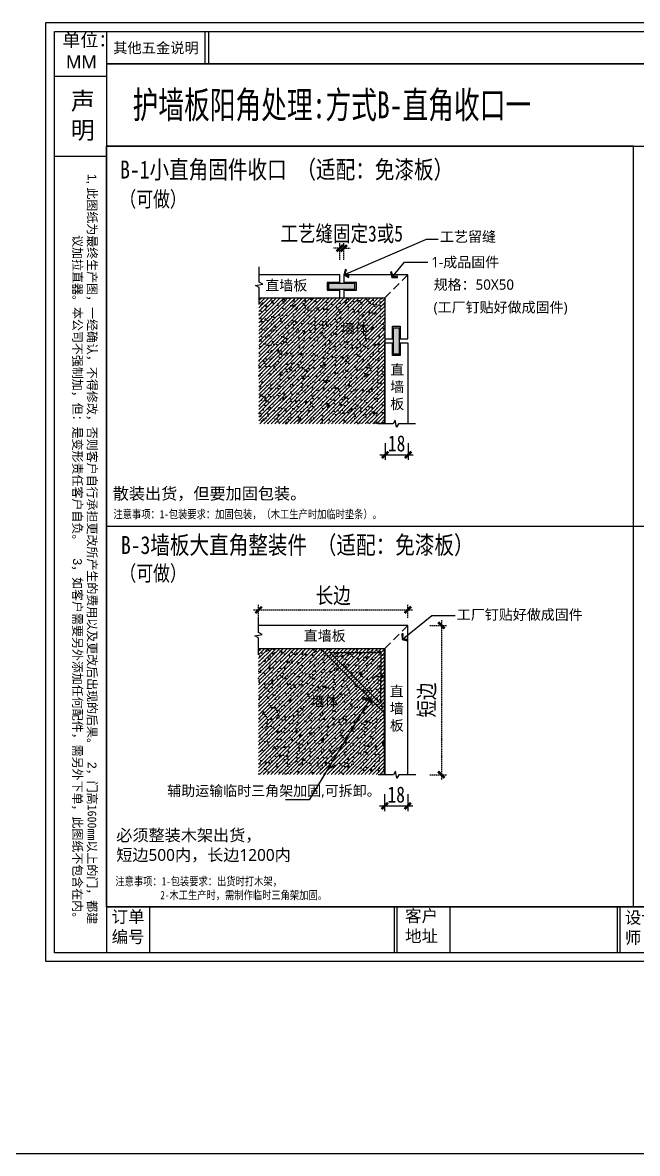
# Model space of a CAD drawing. Header units: millimetres. Extents: x 4862 to 20554, y 7569 to 11262.
# Drawn here: x 8552 to 9032, y 9651 to 10532 of the extents above; entities that cross this region are included whole.
import ezdxf

# ---------------------------------------------------------------- set-up
doc = ezdxf.new("R2010")
doc.units = ezdxf.units.MM
doc.linetypes.add('DASHEDX2', pattern=[1.5, 1, -0.5])
doc.linetypes.add('HIDDEN', pattern=[9.525, 6.35, -3.175])
doc.layers.add('.', color=7, linetype='Continuous')
doc.layers.add('0 @ 1', color=7, linetype='Continuous')
doc.styles.get("Standard").update_dxf_attribs({"font": 'arial.ttf'})
doc.styles.add('宋体', font='SimSun.ttf')
doc.styles.add('家具尺寸文字', font='SimSun.ttf', dxfattribs={"width": 0.8})
doc.styles.add('黑石雅黑', font='Microsoft YaHei.ttf')
doc.dimstyles.new('副本 固装比例5', dxfattribs={"dimscale": 5, "dimtxt": 2.5, "dimasz": 1, "dimexe": 0.8, "dimexo": 1.2, "dimgap": 0.5, "dimtad": 1, "dimdec": 0, "dimdsep": 46, "dimtxsty": '家具尺寸文字', "dimblk": 'ARCHTICK', "dimcen": 0, "dimdle": 0.8, "dimclrd": 8, "dimclre": 8, "dimclrt": 2, "dimadec": 1, "dimazin": 2, "dimtfac": 1, "dimtdec": 0, "dimtix": 1, "dimtmove": 2, "dimatfit": 2, "dimfxl": 0, "dimtolj": 1, "dimtzin": 0, "dimarcsym": 0})
doc.dimstyles.new('深化(A1)1：1', dxfattribs={"dimtxt": 3, "dimasz": 1, "dimexe": 1.5, "dimexo": 1, "dimgap": 1, "dimtad": 1, "dimdec": 0, "dimrnd": 5, "dimdsep": 46, "dimtxsty": '黑石雅黑', "dimblk": 'ARCHTICK', "dimcen": 1, "dimclrd": 44, "dimclre": 44, "dimclrt": 50, "dimadec": 0, "dimazin": 2, "dimtfac": 1, "dimtdec": 0, "dimtix": 1, "dimtmove": 2, "dimatfit": 3, "dimldrblk": 'hl_arrow2', "dimfxl": 0, "dimtolj": 1, "dimarcsym": 0})
pattern_1 = [(45, (-85207.6193, 79105.2613), (-2.24506403, 2.24506403), [])]

# ---------------------------------------------------------------- blocks, each defined once
blk = doc.blocks.new('A$Cee8460c4')
at = {"layer": '.'}
h = blk.add_hatch(dxfattribs=at)
h.set_pattern_fill('ANSI31', color=8)
h.set_pattern_definition(pattern_1)
h.paths.add_polyline_path([(0, 150), (150, 150), (150, 0), (0, 0)])
h = blk.add_hatch(dxfattribs=at)
h.set_pattern_fill('AR-CONC', color=8, scale=0.1)
h.set_pattern_definition([(50, (-85207.62, 79105.261), (18.2184669, -1.5939086), [1.905, -20.955]), (355, (-85207.62, 79105.261), (-3.524342, 19.1056845), [1.524, -16.7640584]), (100.451445, (-85206.101, 79105.128), (14.6941247, 17.5117752), [1.619001, -17.8090245]), (46.1842, (-85207.62, 79110.341), (27.107904, -4.204233), [2.8575, -31.4325]), (96.635558, (-85205.36, 79109.99), (23.7404134, 24.7426125), [2.428502, -26.713561]), (351.18415, (-85207.62, 79110.34), (23.7404134, 24.7426125), [2.285997, -25.145973]), (21, (-85205.08, 79109.071), (15.1614391, -10.2265198), [1.905, -20.955]), (326, (-85205.08, 79109.071), (6.1802028, 18.4187966), [1.524, -16.764]), (71.451445, (-85203.816, 79108.219), (21.341642, 8.192277), [1.619001, -17.8089938]), (37.5, (-85207.619, 79105.261), (0.30886033, 8.4555039), [0, -16.5608, 0, -17.018, 0, -16.8275]), (7.5, (-85207.619, 79105.261), (6.68196625, 10.0180575), [0, -9.7028, 0, -16.1798, 0, -6.4135]), (327.5, (-85213.2835, 79105.261), (13.5590595, -0.5728744), [0, -6.35, 0, -19.812, 0, -26.289]), (317.5, (-85215.823, 79105.261), (14.8129181, 2.5426491), [0, -8.255, 0, -13.1572, 0, -18.669])])
h.paths.add_polyline_path([(0, 150), (150, 150), (150, 0), (0, 0)])
h = blk.add_hatch(dxfattribs=at)
h.set_pattern_fill('ANSI31', color=8)
h.set_pattern_definition(pattern_1)
h.paths.add_polyline_path([(0, 150), (150, 150), (150, 0), (0, 0)])
h = blk.add_hatch(dxfattribs=at)
h.set_pattern_fill('AR-CONC', color=8, scale=0.1)
h.set_pattern_definition([(50, (-85207.62, 79105.261), (18.2184669, -1.5939086), [1.905, -20.955]), (355, (-85207.62, 79105.261), (-3.524342, 19.1056845), [1.524, -16.7640584]), (100.451445, (-85206.101, 79105.128), (14.6941247, 17.5117752), [1.619001, -17.8090245]), (46.1842, (-85207.62, 79110.341), (27.107904, -4.204233), [2.8575, -31.4325]), (96.635558, (-85205.36, 79109.99), (23.7404134, 24.7426125), [2.428502, -26.713561]), (351.18415, (-85207.62, 79110.34), (23.7404134, 24.7426125), [2.285997, -25.145973]), (21, (-85205.08, 79109.071), (15.1614391, -10.2265198), [1.905, -20.955]), (326, (-85205.08, 79109.071), (6.1802028, 18.4187966), [1.524, -16.764]), (71.451445, (-85203.816, 79108.219), (21.341642, 8.192277), [1.619001, -17.8089938]), (37.5, (-85207.619, 79105.261), (0.30886033, 8.4555039), [0, -16.5608, 0, -17.018, 0, -16.8275]), (7.5, (-85207.619, 79105.261), (6.68196625, 10.0180575), [0, -9.7028, 0, -16.1798, 0, -6.4135]), (327.5, (-85213.2835, 79105.261), (13.5590595, -0.5728744), [0, -6.35, 0, -19.812, 0, -26.289]), (317.5, (-85215.823, 79105.261), (14.8129181, 2.5426491), [0, -8.255, 0, -13.1572, 0, -18.669])])
h.paths.add_polyline_path([(0, 150), (150, 150), (150, 0), (0, 0)])
at = {"layer": '.', "color": 8}
for p, q in [((0, 150), (150, 150)), ((150, 150), (150, 0))]:
    blk.add_line(p, q, dxfattribs=at)
blk = doc.blocks.new('_ArchTick')
at = {"color": 0, "linetype": 'ByBlock', "const_width": 0.4}
blk.add_lwpolyline([(-0.5, -0.5), (0.5, 0.5)], dxfattribs=at)
blk = doc.blocks.new('hl_arrow2')
at = {"color": 2}
blk.add_line((-0.22, 0), (-1, 0), dxfattribs=at)
blk.add_lwpolyline([(-0.22, 0), (-0.86, -0.69), (-0.65, -0.86), (0, 0), (-0.65, 0.86), (-0.86, 0.69)], close=True, dxfattribs=at)
for points in [[(-0.86, 0.69), (-0.65, 0.86), (-0.22, 0), (0, 0)], [(-0.86, -0.69), (-0.65, -0.86), (-0.22, 0), (0, 0)]]:
    blk.add_solid(points, dxfattribs=at)
blk = doc.blocks.new('*D237')
at = {"color": 8, "lineweight": -2, "transparency": 16777216}
for p, q in [((8834.8, 10204.65), (8834.8, 10191.65)), ((8852.8, 10204.65), (8852.8, 10191.65)), ((8830.8, 10195.65), (8856.8, 10195.65))]:
    blk.add_line(p, q, dxfattribs=at)
at = {"layer": 'Defpoints', "color": 0, "transparency": 16777216}
for p in [(8834.8, 10219.95), (8852.8, 10219.95), (8852.8, 10195.65)]:
    blk.add_point(p, dxfattribs=at)
at = {"color": 8, "lineweight": -2, "transparency": 16777216, "xscale": 5, "yscale": 5, "zscale": 5, "rotation": 180}
blk.add_blockref('_ArchTick', (8834.8, 10195.65), dxfattribs=at)
at = {"color": 8, "lineweight": -2, "transparency": 16777216, "xscale": 5, "yscale": 5, "zscale": 5}
blk.add_blockref('_ArchTick', (8852.8, 10195.65), dxfattribs=at)
at = {"color": 2, "transparency": 16777216, "insert": (8843.8, 10204.4), "char_height": 12.5, "width": 11.8436, "attachment_point": 5, "style": '家具尺寸文字'}
blk.add_mtext('\\A1;18', dxfattribs=at)
blk = doc.blocks.new('*D238')
at = {"color": 8, "lineweight": -2, "transparency": 16777216}
for p, q in [((8834.47, 9931.13), (8834.47, 9918.13)), ((8852.47, 9931.13), (8852.47, 9918.13)), ((8830.47, 9922.13), (8856.47, 9922.13))]:
    blk.add_line(p, q, dxfattribs=at)
at = {"layer": 'Defpoints', "color": 0, "transparency": 16777216}
for p in [(8834.47, 9946.42), (8852.47, 9946.42), (8852.47, 9922.13)]:
    blk.add_point(p, dxfattribs=at)
at = {"color": 8, "lineweight": -2, "transparency": 16777216, "xscale": 5, "yscale": 5, "zscale": 5, "rotation": 180}
blk.add_blockref('_ArchTick', (8834.47, 9922.13), dxfattribs=at)
at = {"color": 8, "lineweight": -2, "transparency": 16777216, "xscale": 5, "yscale": 5, "zscale": 5}
blk.add_blockref('_ArchTick', (8852.47, 9922.13), dxfattribs=at)
at = {"color": 2, "transparency": 16777216, "insert": (8843.47, 9930.88), "char_height": 12.5, "width": 11.8436, "attachment_point": 5, "style": '家具尺寸文字'}
blk.add_mtext('\\A1;18', dxfattribs=at)
blk = doc.blocks.new('*U115')
at = {"color": 0}
blk.add_lwpolyline([(0, -9.17), (0, -1.28), (-1.7, -0.34), (1.7, 0.34), (0, 1.28), (0, 8.46)], dxfattribs=at)
blk = doc.blocks.new('*D241')
at = {"color": 8, "linetype": 'DASHEDX2', "lineweight": -2, "transparency": 16777216}
for p, q in [((8736.19, 10068.72), (8736.19, 10078.82)), ((8852.52, 10068.72), (8852.52, 10078.82)), ((8732.19, 10074.82), (8856.52, 10074.82))]:
    blk.add_line(p, q, dxfattribs=at)
at = {"layer": 'Defpoints', "color": 0, "transparency": 16777216}
for p in [(8852.52, 10074.82), (8736.19, 10062.72), (8852.52, 10062.72)]:
    blk.add_point(p, dxfattribs=at)
at = {"color": 8, "lineweight": -2, "transparency": 16777216, "xscale": 5, "yscale": 5, "zscale": 5, "rotation": 180}
blk.add_blockref('_ArchTick', (8736.19, 10074.82), dxfattribs=at)
at = {"color": 8, "lineweight": -2, "transparency": 16777216, "xscale": 5, "yscale": 5, "zscale": 5}
blk.add_blockref('_ArchTick', (8852.52, 10074.82), dxfattribs=at)
at = {"color": 2, "transparency": 16777216, "insert": (8794.36, 10085.39), "char_height": 12.5, "attachment_point": 5, "style": '家具尺寸文字'}
blk.add_mtext('\\A1;长边', dxfattribs=at)
blk = doc.blocks.new('*D242')
at = {"color": 8, "linetype": 'DASHEDX2', "lineweight": -2, "transparency": 16777216}
for p, q in [((8869.68, 10062.72), (8882.68, 10062.72)), ((8878.68, 10066.72), (8878.68, 9942.42)), ((8869.68, 9946.42), (8882.68, 9946.42))]:
    blk.add_line(p, q, dxfattribs=at)
at = {"layer": 'Defpoints', "color": 0, "transparency": 16777216}
for p in [(8852.52, 10062.72), (8849.27, 9946.42), (8878.68, 9946.42)]:
    blk.add_point(p, dxfattribs=at)
at = {"color": 8, "lineweight": -2, "transparency": 16777216, "xscale": 5, "yscale": 5, "zscale": 5}
for p, rotation in [((8878.68, 10062.72), 90), ((8878.68, 9946.42), 270)]:
    blk.add_blockref('_ArchTick', p, dxfattribs=dict(at, rotation=rotation))
at = {"color": 2, "transparency": 16777216, "insert": (8867.97, 10004.57), "char_height": 12.5, "attachment_point": 5, "rotation": 90, "style": '家具尺寸文字'}
blk.add_mtext('\\A1;短边', dxfattribs=at)
blk = doc.blocks.new('*D244')
at = {"color": 8, "linetype": 'DASHEDX2', "lineweight": -2, "transparency": 16777216}
for p, q in [((8799.52, 10347.62), (8799.52, 10360.62)), ((8802.52, 10347.62), (8802.52, 10360.62)), ((8799.52, 10356.62), (8794.52, 10356.62)), ((8799.52, 10356.62), (8802.52, 10356.62)), ((8802.52, 10356.62), (8807.52, 10356.62))]:
    blk.add_line(p, q, dxfattribs=at)
at = {"layer": 'Defpoints', "color": 0, "transparency": 16777216}
for p in [(8802.52, 10356.62), (8799.52, 10335.93), (8802.52, 10335.93)]:
    blk.add_point(p, dxfattribs=at)
at = {"color": 8, "lineweight": -2, "transparency": 16777216, "xscale": 5, "yscale": 5, "zscale": 5}
blk.add_blockref('_ArchTick', (8799.52, 10356.62), dxfattribs=at)
at = {"color": 8, "lineweight": -2, "transparency": 16777216, "xscale": 5, "yscale": 5, "zscale": 5, "rotation": 180}
blk.add_blockref('_ArchTick', (8802.52, 10356.62), dxfattribs=at)
at = {"color": 2, "transparency": 16777216, "insert": (8801.02, 10367.33), "char_height": 12.5, "attachment_point": 5, "style": '家具尺寸文字'}
blk.add_mtext('\\A1;工艺缝固定3或5', dxfattribs=at)
blk = doc.blocks.new('A$C398a0407')
for p, q in [((443.2, 6784), (443.2, 64)), ((1163.2, 6546.9), (1163.2, 6784)), ((1189.6, 6546.9), (1189.6, 6784)), ((443.2, 6546.9), (8134, 6546.9)), ((443.2, 399), (9568, 399)), ((756.5, 399), (756.5, 64)), ((2542.3, 399), (2542.3, 64)), ((2562.3, 399), (2562.3, 64)), ((2948.7, 399), (2948.7, 64)), ((4169.9, 399), (4169.9, 64)), ((4189.9, 399), (4189.9, 64))]:
    blk.add_line(p, q)
at = {"color": 8}
for p, q in [((64, 6457.7), (443.2, 6457.7)), ((64, 5874.2), (443.2, 5874.2))]:
    blk.add_line(p, q, dxfattribs=at)
for points in [[(9632, 0), (0, 0), (0, 6848), (9632, 6848)], [(9568, 64), (64, 64), (64, 6784), (9568, 6784)]]:
    blk.add_lwpolyline(points, close=True)
at = {"color": 8, "insert": (368.9, 272.3), "char_height": 64, "width": 5497.15, "attachment_point": 3, "rotation": 270}
blk.add_mtext('1, {\\fSimSun|b0|i0|c134|p2;此图纸为最终生产图，一经确认，不得修改，否则客户自行承担更改所产生的费用以及更改后出现的后果。  }2{\\fSimSun|b0|i0|c134|p2;，门高1600mm以上的门，都建议加拉直器。本公司不强制加，但：是变形责任客户自负。  }3{\\fSimSun|b0|i0|c134|p2;，如客户需要另外添加任何配件，需另外下单，此图纸不包含在内。}', dxfattribs=at)
at = {"color": 8, "char_height": 88, "attachment_point": 1, "style": '宋体'}
for s, insert in [('订单\\P编号', (479.9, 370.6)), ('客户\\P地址', (2621.8, 377)), ('设计\\P师', (4225.5, 364.6))]:
    blk.add_mtext_dynamic_manual_height_columns(s, width=596.489, gutter_width=12.5, heights=[0], dxfattribs=dict(at, insert=insert))
at = {"layer": '0 @ 1', "color": 8, "attachment_point": 1}
for s, insert, char_height, width in [('\\pi13.703;单位：\\P\\pi40.286;MM', (107.3, 6770.1), 96, 391.163), ('{\\fSimSun|b0|i0|c134|p2;其他五金说明}', (490.9, 6701.9), 76.325, 737.994), ('声明', (182.3, 6340), 127.53, 194.038)]:
    blk.add_mtext(s, dxfattribs=dict(at, insert=insert, char_height=char_height, width=width))
blk = doc.blocks.new('A$Caecb7373')
at = {"color": 1}
blk.add_lwpolyline([(0, 821.76), (1155.84, 821.76), (1155.84, 0), (0, 0)], close=True, dxfattribs=at)

msp = doc.modelspace()

# ---------------------------------------------------------------- hatches: boundary and pattern name
h = msp.add_hatch(color=8)
h.dxf.hatch_style = 1
h.paths.add_polyline_path([(8846.021, 10294.433), (8841.021, 10294.433), (8841.021, 10274.433), (8846.021, 10274.433)])
h.paths.add_polyline_path([(8791.021, 10329.433), (8791.021, 10324.433), (8811.021, 10324.433), (8811.021, 10329.433)])

# ---------------------------------------------------------------- linework, layer by layer
at = {"color": 252, "linetype": 'HIDDEN', "true_color": 0x939598}
for p, q in [((8852.521, 10335.933), (8834.521, 10317.933)), ((8852.521, 10062.721), (8834.521, 10044.721))]:
    msp.add_line(p, q, dxfattribs=at)
msp.add_line((4862.317, 9651.376), (20477.138, 9651.376))
for points in [[(8617.698, 10436.163), (9439.25, 10436.163), (9439.25, 10500.208), (8617.698, 10500.208)], [(9439.25, 10139.816), (8617.698, 10139.816), (8617.698, 10436.163), (9439.25, 10436.163)], [(8617.698, 10436.163), (9439.25, 10436.163), (9439.25, 9843.468), (8617.698, 9843.468)], [(9028.474, 10436.163), (8617.698, 10436.163), (8617.698, 9843.468), (9028.474, 9843.468)], [(8791.021, 10329.433), (8811.021, 10329.433), (8811.021, 10324.433), (8791.021, 10324.433)], [(8846.021, 10274.433), (8846.021, 10294.433), (8841.021, 10294.433), (8841.021, 10274.433)], [(8831.235, 10001.952), (8791.689, 10041.721), (8831.458, 10041.721)]]:
    msp.add_lwpolyline(points, close=True)
for points in [[(8799.521, 10329.933), (8799.521, 10335.933), (8736.542, 10335.933)], [(8852.521, 10317.933), (8852.521, 10335.933), (8802.521, 10335.933), (8802.521, 10329.933)], [(8846.521, 10285.933), (8852.521, 10285.933), (8852.521, 10335.933), (8834.521, 10335.933)], [(8799.521, 10329.933), (8789.521, 10329.933), (8789.521, 10323.933), (8799.521, 10323.933)], [(8802.521, 10323.933), (8812.521, 10323.933), (8812.521, 10329.933), (8802.521, 10329.933)], [(8736.542, 10317.933), (8799.521, 10317.933), (8799.521, 10323.933)], [(8802.521, 10323.933), (8802.521, 10317.933), (8834.521, 10317.933)], [(8834.521, 10317.933), (8834.521, 10285.933), (8840.521, 10285.933)], [(8840.521, 10285.933), (8840.521, 10295.933), (8846.521, 10295.933), (8846.521, 10285.933)], [(8834.521, 10219.955), (8834.521, 10282.933), (8840.521, 10282.933)], [(8846.521, 10282.933), (8846.521, 10272.933), (8840.521, 10272.933), (8840.521, 10282.933)], [(8846.521, 10282.933), (8852.521, 10282.933), (8852.521, 10219.955)], [(8852.521, 10062.721), (8736.162, 10062.721)], [(8852.521, 9946.42), (8852.521, 10062.721)], [(8736.162, 10044.721), (8834.475, 10044.721)], [(8834.195, 9994.721), (8784.475, 10044.721), (8834.475, 10044.721), (8834.195, 9994.721)], [(8834.475, 10044.721), (8834.475, 9946.42)]]:
    msp.add_lwpolyline(points)

# ---------------------------------------------------------------- block references
for name, p, xscale, yscale, zscale in [('A$C398a0407', (8570.351, 9800.845), 0.1068232839997459, 0.1068232839997459, 0.1068232839997459), ('A$Cee8460c4', (8736.488, 10219.901), 0.6535496733547419, 0.6535496733547419, 0.6535496733547419), ('A$Cee8460c4', (8736.162, 9946.689), 0.6535496733547419, 0.6535496733547419, 0.6535496733547419)]:
    msp.add_blockref(name, p, dxfattribs=dict(xscale=xscale, yscale=yscale, zscale=zscale))
at = {"color": 1}
for name, p, xscale, yscale, zscale in [('A$Caecb7373', (8570.351, 9800.845), 0.8901940333312022, 0.8901940333312022, 0.8901940333312022), ('*U115', (8736.542, 10328.007), 1.664, 1.664, 1.664), ('*U115', (8736.542, 10328.007), 1.664, 1.664, 1.664), ('*U115', (8736.19, 10055.075), 1.664, 1.664, 1.664)]:
    msp.add_blockref(name, p, dxfattribs=dict(at, xscale=xscale, yscale=yscale, zscale=zscale))
at = {"color": 1, "xscale": 1.664, "yscale": 1.664, "zscale": 1.664, "rotation": 90}
for p in [(8843.174, 10219.893), (8843.498, 9946.42)]:
    msp.add_blockref('*U115', p, dxfattribs=at)

# ---------------------------------------------------------------- texts
at = {"color": 50, "style": '家具尺寸文字', "width": 0.8}
for s, p in [('B-1小直角固件收口 （适配：免漆板）', (8628.273, 10410.873)), ('B-3墙板大直角整装件 （适配：免漆板）', (8628.905, 10118.365))]:
    msp.add_text(s, height=14, dxfattribs=at).set_placement(p)
at = {"style": '黑石雅黑'}
for s, p in [('工艺留缝 ', (8877.637, 10361.594)), ('1-成品固件', (8870.836, 10341.751)), ('直墙板 ', (8741.44, 10323.692)), ('规格：50X50', (8872.624, 10324.249)), ('(工厂钉贴好做成固件)', (8872.624, 10306.58)), ('工厂钉贴好做成固件', (8890.679, 10067.118)), ('直墙板 ', (8771.348, 10050.701)), ('辅助运输临时三角架加固,可拆卸。', (8664.94, 9929.914))]:
    msp.add_text(s, height=8, dxfattribs=at).set_placement(p)
at = {"color": 3, "style": '黑石雅黑'}
for p in [(8800.441, 10290.084), (8776.797, 9999.636)]:
    msp.add_text('墙体', height=8, dxfattribs=at).set_placement(p)
at = {"color": 1, "insert": (8637.954, 10478.803), "char_height": 21, "width": 402.21798, "attachment_point": 1, "style": '家具尺寸文字'}
msp.add_mtext('{\\W0.7;\\C4;护墙板阳角处理:方式B-直角收口一}', dxfattribs=at)
at = {"color": 4, "attachment_point": 1}
for s, insert, char_height, width, style in [(' {\\H1.71429x;（可做）}', (8623.937, 10400.798), 7, 319.21173, '家具尺寸文字'), ('{\\fSimSun|b0|i0|c134|p2;散装出货，但要加固包装}。', (8622.5, 10170.071), 9.216, 286.14739, '黑石雅黑'), (' {\\H1.71429x;（可做）}', (8623.937, 10109.339), 7, 319.21173, '家具尺寸文字'), ('必须整装木架出货，\\P短边500内，长边1200内', (8625.231, 9903.866), 9.216, 286.14739, '黑石雅黑')]:
    msp.add_mtext(s, dxfattribs=dict(at, insert=insert, char_height=char_height, width=width, style=style))
at = {"char_height": 8, "width": 10.5634, "attachment_point": 1, "style": '黑石雅黑'}
for insert in [(8838.781, 10265.957), (8838.455, 10015.427)]:
    msp.add_mtext('直墙板', dxfattribs=dict(at, insert=insert))
at = {"color": 6, "char_height": 6.4512, "width": 294.18553, "attachment_point": 1, "style": '家具尺寸文字'}
for s, insert in [('注意事项：1-包装要求：加固包装，（木工生产时加临时垫条）。', (8623.022, 10152.601)), ('注意事项：1-包装要求：出货时打木架，\\P          2-木工生产时，需制作临时三角架加固。', (8624.527, 9866.575))]:
    msp.add_mtext(s, dxfattribs=dict(at, insert=insert))

# ---------------------------------------------------------------- dimensions: what is measured, and where the dimension line sits
for base, p1, p2, text, picture, middle in [((8802.521, 10356.62), (8799.521, 10335.933), (8802.521, 10335.933), '工艺缝固定3或5', '*D244', (8801.021, 10367.325)), ((8852.521, 10074.822), (8736.19, 10062.721), (8852.521, 10062.721), '长边', '*D241', (8794.355, 10085.387))]:
    dim = msp.add_linear_dim(base=base, p1=p1, p2=p2, text=text, dimstyle='副本 固装比例5', override={"dimarcsym": 1})
    dim.commit()
    dim.dimension.update_dxf_attribs({"geometry": picture, "text_midpoint": middle})
for base, p1, p2, picture, middle in [((8852.801, 10195.654), (8834.801, 10219.947), (8852.801, 10219.947), '*D237', (8843.801, 10204.404)), ((8852.475, 9922.127), (8834.475, 9946.42), (8852.475, 9946.42), '*D238', (8843.475, 9930.877))]:
    dim = msp.add_linear_dim(base=base, p1=p1, p2=p2, text='18', dimstyle='副本 固装比例5')
    dim.commit()
    dim.dimension.update_dxf_attribs({"geometry": picture, "text_midpoint": middle})
dim = msp.add_linear_dim(base=(8878.68, 9946.42), p1=(8852.521, 10062.721), p2=(8849.271, 9946.42), angle=90, text='短边', dimstyle='副本 固装比例5', override={"dimarcsym": 1})
dim.commit()
dim.dimension.update_dxf_attribs({"geometry": '*D242', "text_midpoint": (8867.974, 10004.571)})

# ---------------------------------------------------------------- leaders
at = {"ltscale": 500}
for points, override in [([(8802.521, 10335.933), (8867.131, 10363.714), (8876.264, 10363.714)], {"dimasz": 4, "dimtad": 0}), ([(8840.069, 10333.832), (8849.824, 10345.712), (8868.091, 10345.712)], {"dimasz": 4, "dimgap": 1, "dimtad": 0}), ([(8848.056, 10051.804), (8871.132, 10070.413), (8889.399, 10070.413)], {"dimasz": 4, "dimgap": 1, "dimtad": 0}), ([(8823.468, 10006.024), (8775.553, 9926.788), (8757.286, 9926.788)], {"dimasz": 4, "dimgap": 1, "dimtad": 0})]:
    msp.add_leader(points, dimstyle='深化(A1)1：1', override=override, dxfattribs=at)

doc.saveas('drawing.dxf')
